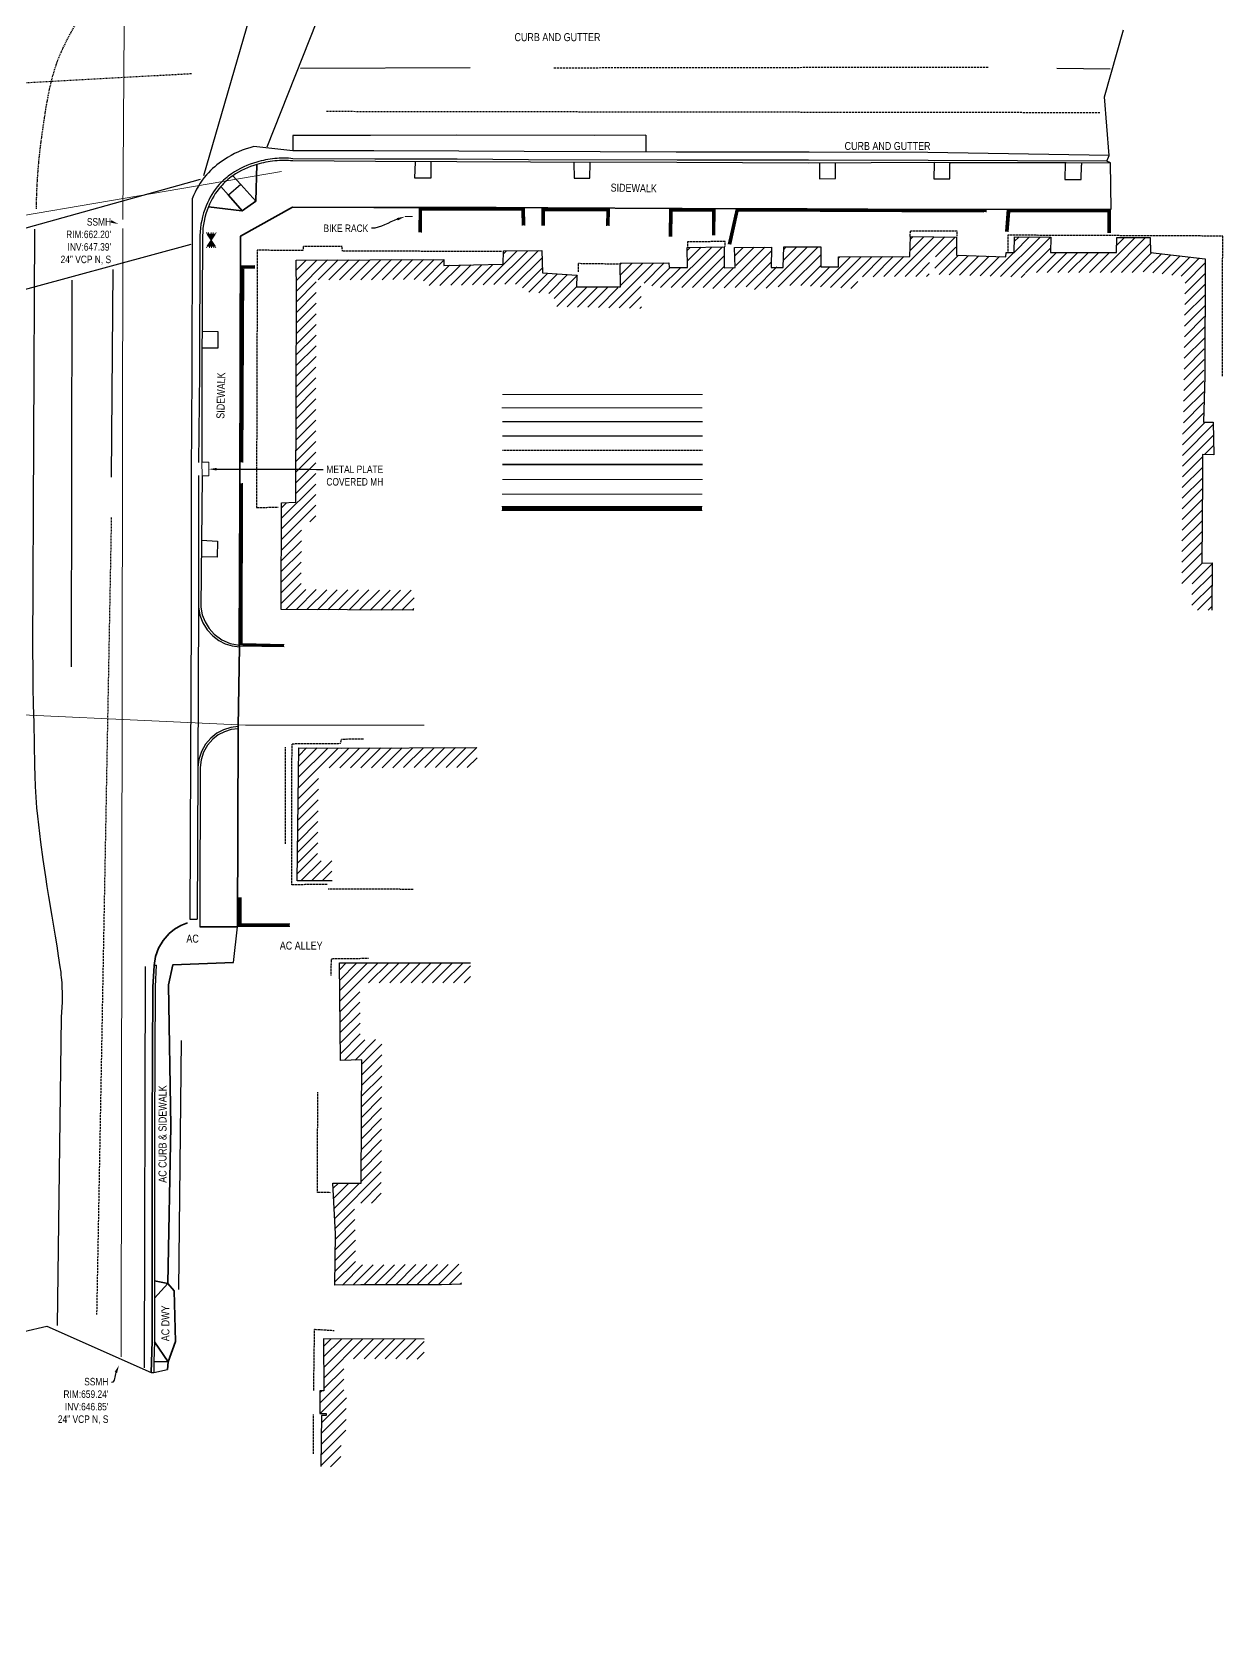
# Model space of a CAD drawing. Header units: feet. Extents: x 0 to 6439502, y 0 to 1884431.
# Drawn here: x 6439075.1 to 6439372.6, y 1883510.7 to 1883914.3 of the extents above; entities that cross this region are included whole.
import ezdxf
from ezdxf import colors
from ezdxf.entities.mleader import LeaderData, LeaderLine
from ezdxf.lldxf.tags import DXFTag
from ezdxf.math import Vec2, Vec3

# ---------------------------------------------------------------- set-up
doc = ezdxf.new("R2010")
doc.units = ezdxf.units.FT
doc.header["$MEASUREMENT"] = 0
for name, pattern in [('DASHED', [0.75, 0.5, -0.25]), ('DASHED2', [0.375, 0.25, -0.125]), ('HIDDEN2', [0.1875, 0.125, -0.0625])]:
    doc.linetypes.add(name, pattern=pattern)
doc.layers.get('0').update_dxf_attribs({"color": 253})
for name, color, linetype, lineweight in [('V-DETL-PATT-BLDG-', 253, 'Continuous', 13), ('VF-BLDG-LINE-', 253, 'Continuous', 25), ('VF-BLDG-OVHD-LINE-', 253, 'DASHED2', 25), ('VF-COMM-OVHD-LINE-', 253, 'OVERHEADCOMM', 15), ('VF-ELEC-OVHD-LINE-', 253, 'OVERHEADELECTRIC', 15), ('VF-ELEC-VALT-LINE-', 253, 'Continuous', 13), ('VF-FENC-LINE-', 253, 'FENCE', 25), ('VF-PVMT-EDGE-LINE-', 253, 'EDGEOFPAVEMENT', 35), ('VF-ROAD-DRIV-LINE-', 253, 'Continuous', 35), ('VF-ROAD-STRP-WHIT-DASH-LINE-', 253, 'DASHED', 25), ('VF-ROAD-STRP-WHIT-LINE-', 253, 'Continuous', 25), ('VF-ROAD-STRP-YELO-DASH-LINE-', 253, 'DASHED', 25), ('VF-ROAD-STRP-YELO-LINE-', 253, 'Continuous', 25), ('VF-SSWR-GEOP-LINE-QLB-', 253, 'SEWER', 15), ('VF-STRM-GEOP-LINE-QLB-', 253, 'STORMDRAIN', 15), ('VF-TOPO-CONC-EDGE-LINE-', 253, 'Continuous', 25), ('VF-TOPO-CONC-GTFL-LINE-', 253, 'Continuous', 25), ('VF-TOPO-CONC-LIPG-LINE-', 253, 'Continuous', 25), ('VF-TOPO-CONC-TBCB-LINE-', 253, 'Continuous', 25), ('VF-TOPO-CONC-TBWK-LINE-', 253, 'Continuous', 35), ('VF-TOPO-CONC-WALL-LINE-', 253, 'Continuous', 9), ('VF-TOPO-TEXT-', 253, 'Continuous', 25), ('VN-ELEC-TSIG-', 253, 'Continuous', 13), ('VN-SITE-BNCH-', 253, 'Continuous', 13)]:
    doc.layers.add(name, color=color, linetype=linetype, lineweight=lineweight)
doc.layers.add('VF-TINN-DSRF-BNDY-', color=253, linetype='Continuous', lineweight=25, plot=False)
doc.styles.add('NCS1-Anno', font='arial.ttf', dxfattribs={"width": 0.8, "height": 0.1})
doc.styles.get("Standard").update_dxf_attribs({"font": 'arial.ttf'})
tags = doc.linetypes.add('EDGEOFPAVEMENT', pattern='A,1,-0.03,["EP",Standard,S=0.08,R=0,X=0,Y=-0.04],-0.16,1', length=2.19).pattern_tags.tags
tags[6] = DXFTag(74, 10)
tags = doc.linetypes.add('FENCE', pattern='A,0.5,-0.03,["X",Standard,S=0.08,R=0,X=0,Y=-0.04],-0.08,0.5', length=1.11).pattern_tags.tags
tags[6] = DXFTag(74, 10)
tags = doc.linetypes.add('OVERHEADCOMM', pattern='A,1,-0.03,["OC",Standard,S=0.08,R=0,X=0,Y=-0.04],-0.16,1', length=2.19).pattern_tags.tags
tags[6] = DXFTag(74, 10)
tags = doc.linetypes.add('OVERHEADELECTRIC', pattern='A,1,-0.03,["OE",Standard,S=0.08,R=0,X=0,Y=-0.04],-0.16,1', length=2.19).pattern_tags.tags
tags[6] = DXFTag(74, 10)
tags = doc.linetypes.add('SEWER', pattern='A,1,-0.03,["SS",Standard,S=0.08,R=0,X=0,Y=-0.04],-0.16,1', length=2.19).pattern_tags.tags
tags[6] = DXFTag(74, 10)
tags = doc.linetypes.add('STORMDRAIN', pattern='A,1,-0.03,["SD",Standard,S=0.08,R=0,X=0,Y=-0.04],-0.16,1', length=2.19).pattern_tags.tags
tags[6] = DXFTag(74, 10)
pattern_1 = [(45, (0, 0), (-1.3258252147, 1.3258252147), [])]

# ---------------------------------------------------------------- blocks, each defined once
blk = doc.blocks.new('Traffic Signal')
at = {"color": 0}
for p, q in [((-0.05, 0.081), (-0.059, 0.096)), ((-0.05, 0.075), (0.05, 0.075)), ((0, 0), (-0.05, 0.075)), ((-0.033, 0.081), (-0.033, 0.096)), ((-0.003, 0.081), (-0.003, 0.096)), ((0.05, 0.075), (0, 0)), ((0.023, 0.081), (0.023, 0.096)), ((0.052, 0.079), (0.061, 0.096))]:
    blk.add_line(p, q, dxfattribs=at)
blk.add_solid([(0, 0), (0.05, 0.075), (-0.05, 0.075), (0.05, 0.075)], dxfattribs=at)
blk = doc.blocks.new('206-Whitsett.dxf building')
at = {"layer": 'VF-BLDG-LINE-'}
blk.add_lwpolyline([(6439150.03, 1883702.33), (6439141.33, 1883702.29), (6439141.73, 1883735.51), (6439152.45, 1883735.46), (6439186.26, 1883735.61)], dxfattribs=at)

msp = doc.modelspace()

# ---------------------------------------------------------------- hatches: boundary and pattern name
at = {"layer": 'V-DETL-PATT-BLDG-'}
h = msp.add_hatch(dxfattribs=at)
h.set_pattern_fill('ANSI31', color=256, scale=15)
h.set_pattern_definition(pattern_1)
h.paths.add_polyline_path([(6439170.5, 1883769.89), (6439170.53, 1883774.89), (6439142.33, 1883775.07), (6439142.39, 1883791.93), (6439145.94, 1883792.09), (6439146.06, 1883852.42), (6439172.91, 1883852.54), (6439172.88, 1883850.98), (6439197.64, 1883851.42), (6439197.68, 1883849.52), (6439205.77, 1883848.97), (6439205.23, 1883845.81), (6439227.39, 1883845.31), (6439227.17, 1883851.66), (6439229.82, 1883851.66), (6439230.01, 1883850.5), (6439243.08, 1883850.55), (6439243.08, 1883850.23), (6439254.72, 1883850.76), (6439254.71, 1883849.99), (6439267.18, 1883851.3), (6439267.17, 1883851), (6439281.33, 1883850.21), (6439281.49, 1883853.23), (6439299.25, 1883853.31), (6439299.45, 1883858.21), (6439300.82, 1883858.19), (6439300.62, 1883853.84), (6439323.16, 1883853.05), (6439323.23, 1883854.21), (6439325.38, 1883854.18), (6439325.39, 1883854.29), (6439350.98, 1883854.31), (6439350.99, 1883854.69), (6439363.24, 1883853.25), (6439362.77, 1883813.96), (6439362.61, 1883813.97), (6439362.38, 1883776.57), (6439364.97, 1883776.64), (6439364.92, 1883769.94), (6439369.92, 1883769.9), (6439370.01, 1883781.76), (6439367.42, 1883781.7), (6439367.58, 1883808.8), (6439370.41, 1883808.7), (6439370.27, 1883816.88), (6439367.8, 1883816.9), (6439368.29, 1883857.69), (6439354.59, 1883859.3), (6439354.54, 1883863.01), (6439346.21, 1883863.01), (6439346.11, 1883859.31), (6439329.62, 1883859.3), (6439329.68, 1883863.1), (6439320.56, 1883863.24), (6439320.48, 1883859.25), (6439318.5, 1883859.27), (6439318.44, 1883858.22), (6439305.85, 1883858.66), (6439306.06, 1883863.13), (6439294.64, 1883863.26), (6439294.44, 1883858.29), (6439276.74, 1883858.21), (6439276.6, 1883855.48), (6439272.18, 1883855.73), (6439272.18, 1883860.72), (6439262.93, 1883860.71), (6439262.77, 1883855.87), (6439259.81, 1883855.56), (6439259.9, 1883860.62), (6439250.65, 1883860.56), (6439250.97, 1883855.59), (6439248.07, 1883855.46), (6439248.07, 1883860.71), (6439238.76, 1883860.54), (6439239.07, 1883855.53), (6439234.26, 1883855.52), (6439234.08, 1883856.67), (6439222, 1883856.65), (6439222.21, 1883850.43), (6439211.13, 1883850.68), (6439211.63, 1883853.59), (6439202.59, 1883854.2), (6439202.48, 1883859.77), (6439192.92, 1883859.69), (6439192.84, 1883856.34), (6439177.97, 1883856.07), (6439177.99, 1883857.56), (6439141.07, 1883857.39), (6439140.95, 1883796.87), (6439137.4, 1883796.71), (6439137.32, 1883770.1)])
h = msp.add_hatch(dxfattribs=at)
h.set_pattern_fill('ANSI31', color=256, scale=15)
h.set_pattern_definition(pattern_1)
h.paths.add_polyline_path([(6439150.03, 1883702.33), (6439141.33, 1883702.29), (6439141.73, 1883735.51), (6439152.45, 1883735.46), (6439186.26, 1883735.61), (6439186.27, 1883730.61), (6439146.67, 1883730.52), (6439146.39, 1883707.31), (6439150, 1883707.33)])
h = msp.add_hatch(dxfattribs=at)
h.set_pattern_fill('ANSI31', color=256, scale=15)
h.set_pattern_definition(pattern_1)
edge = h.paths.add_edge_path()
edge.add_line((6439182.39, 1883601.48), (6439182.36, 1883606.48))
edge.add_line((6439182.36, 1883606.48), (6439155.87, 1883606.31))
edge.add_arc((6438930.5, 1883609.79), 225.4, 359.1168, 363.0492)
edge.add_line((6439155.58, 1883621.78), (6439162.32, 1883621.78))
edge.add_line((6439162.32, 1883621.78), (6439162.48, 1883662.65))
edge.add_line((6439162.48, 1883662.65), (6439157.08, 1883662.54))
edge.add_line((6439157.08, 1883662.54), (6439156.97, 1883676.78))
edge.add_line((6439156.97, 1883676.78), (6439184.66, 1883676.8))
edge.add_line((6439184.66, 1883676.8), (6439184.66, 1883681.8))
edge.add_line((6439184.66, 1883681.8), (6439151.93, 1883681.78))
edge.add_line((6439151.93, 1883681.78), (6439152.12, 1883657.43))
edge.add_line((6439152.12, 1883657.43), (6439157.46, 1883657.54))
edge.add_line((6439157.46, 1883657.54), (6439157.34, 1883626.78))
edge.add_line((6439157.34, 1883626.78), (6439150.24, 1883626.78))
edge.add_arc((6438930.5, 1883609.79), 220.4, -2.212, 4.4212, ccw=False)
edge.add_line((6439150.73, 1883601.28), (6439182.39, 1883601.48))
h = msp.add_hatch(dxfattribs=at)
h.set_pattern_fill('ANSI31', color=256, scale=15)
h.set_pattern_definition(pattern_1)
h.paths.add_polyline_path([(6439147.22, 1883555.92), (6439147.39, 1883568.7), (6439148.56, 1883568.69), (6439148.57, 1883569.16), (6439147.01, 1883569.2), (6439146.95, 1883574.87), (6439147.97, 1883574.9), (6439147.92, 1883587.87), (6439173.04, 1883587.8), (6439173.03, 1883582.8), (6439152.94, 1883582.86), (6439152.97, 1883574.06), (6439153.68, 1883574.04), (6439153.45, 1883563.68), (6439152.32, 1883563.68), (6439152.22, 1883555.85)])

# ---------------------------------------------------------------- linework, layer by layer
at = {"layer": 'VF-BLDG-LINE-'}
msp.add_line((6439192.65, 1883813.49), (6439242.65, 1883813.49), dxfattribs=at)
for points in [[(6439170.5, 1883769.89), (6439137.32, 1883770.1), (6439137.4, 1883796.71), (6439140.95, 1883796.87), (6439141.18, 1883849.12), (6439141.07, 1883857.39), (6439177.99, 1883857.56), (6439177.97, 1883856.07), (6439192.84, 1883856.34), (6439192.92, 1883859.69), (6439202.48, 1883859.77), (6439202.59, 1883854.2), (6439211.18, 1883853.62), (6439211.13, 1883850.68), (6439222.13, 1883850.68), (6439222, 1883856.65), (6439234.23, 1883856.67), (6439234.26, 1883855.52), (6439238.83, 1883855.52), (6439238.76, 1883860.54), (6439248.07, 1883860.71), (6439248.07, 1883855.46), (6439250.76, 1883855.51), (6439250.65, 1883860.56), (6439259.9, 1883860.62), (6439259.81, 1883855.56), (6439262.78, 1883855.56), (6439262.93, 1883860.71), (6439272.18, 1883860.72), (6439272.18, 1883855.73), (6439276.61, 1883855.68), (6439276.61, 1883858.2), (6439294.44, 1883858.29), (6439294.64, 1883863.26), (6439306.06, 1883863.13), (6439306.06, 1883858.6), (6439318.44, 1883858.22), (6439318.5, 1883859.27), (6439320.48, 1883859.25), (6439320.56, 1883863.24), (6439329.68, 1883863.1), (6439329.62, 1883859.3), (6439346.11, 1883859.31), (6439346.21, 1883863.01), (6439354.54, 1883863.01), (6439354.59, 1883859.3), (6439368.29, 1883857.69), (6439368.2, 1883828.4), (6439367.8, 1883816.9), (6439370.27, 1883816.88), (6439370.41, 1883808.7), (6439367.58, 1883808.8), (6439367.62, 1883802.78), (6439367.42, 1883781.7), (6439370.01, 1883781.76), (6439369.92, 1883769.9)], [(6439182.39, 1883601.48), (6439177.39, 1883601.37), (6439157.19, 1883601.34), (6439150.73, 1883601.28), (6439150.86, 1883614.05), (6439150.24, 1883626.78), (6439157.34, 1883626.78), (6439157.46, 1883657.54), (6439152.12, 1883657.43), (6439151.93, 1883681.78), (6439184.66, 1883681.8)], [(6439173.04, 1883587.8), (6439147.92, 1883587.87), (6439147.97, 1883574.9), (6439146.95, 1883574.87), (6439147.01, 1883569.2), (6439148.57, 1883569.16), (6439148.56, 1883568.69), (6439147.39, 1883568.7), (6439147.22, 1883555.92)]]:
    msp.add_lwpolyline(points, dxfattribs=at)
at = {"layer": 'VF-BLDG-OVHD-LINE-'}
for p, q in [((6439192.65, 1883809.89), (6439242.65, 1883809.89)), ((6439138.43, 1883711.52), (6439138.44, 1883735.66)), ((6439149.09, 1883700.31), (6439170.37, 1883700.24)), ((6439145.33, 1883568.92), (6439145.28, 1883559.1))]:
    msp.add_line(p, q, dxfattribs=at)
for points in [[(6439306.27, 1883863.39), (6439306.27, 1883864.65), (6439294.49, 1883864.65), (6439294.46, 1883863.16)], [(6439192.41, 1883859.53), (6439152.64, 1883859.63), (6439152.54, 1883860.76), (6439142.8, 1883860.83), (6439142.76, 1883859.75), (6439131.34, 1883859.86), (6439131.14, 1883795.57), (6439136.53, 1883795.66)], [(6439248.31, 1883860.8), (6439248.32, 1883862.04), (6439238.89, 1883861.93), (6439238.91, 1883860.73)], [(6439372.58, 1883828.36), (6439372.63, 1883863.39), (6439318.91, 1883863.61), (6439318.96, 1883859.31)], [(6439211.66, 1883854.45), (6439211.64, 1883856.59), (6439221.73, 1883856.45)], [(6439148.83, 1883701.4), (6439139.96, 1883701.3), (6439140.03, 1883736.56), (6439152.15, 1883736.65), (6439152.43, 1883737.71), (6439158.02, 1883737.8)], [(6439149.82, 1883678.67), (6439149.87, 1883682.84), (6439159.15, 1883682.95)], [(6439149.64, 1883624.37), (6439146.4, 1883624.45), (6439146.46, 1883649.51)], [(6439150.54, 1883589.87), (6439145.58, 1883590.17), (6439145.37, 1883574.81)]]:
    msp.add_lwpolyline(points, dxfattribs=at)
at = {"layer": 'VF-COMM-OVHD-LINE-', "ltscale": 0.6}
msp.add_line((6439192.5, 1883820.5), (6439242.5, 1883820.5), dxfattribs=at)
at = {"layer": 'VF-ELEC-OVHD-LINE-', "ltscale": 0.6}
msp.add_line((6439192.65, 1883823.84), (6439242.65, 1883823.84), dxfattribs=at)
at = {"layer": 'VF-ELEC-OVHD-LINE-', "ltscale": 0.6, "flags": 128}
for points in [[(6439025.96, 1883860.5), (6439137.36, 1883879.56)], [(6439049.12, 1883744.88), (6439128.38, 1883741.22), (6439173.03, 1883741.22)]]:
    msp.add_lwpolyline(points, dxfattribs=at)
at = {"layer": 'VF-ELEC-VALT-LINE-'}
msp.add_lwpolyline([(6439117.48, 1883806.89), (6439119.22, 1883806.88), (6439119.22, 1883803.46), (6439117.54, 1883803.47), (6439117.48, 1883806.89)], close=True, dxfattribs=at)
at = {"layer": 'VF-FENC-LINE-', "ltscale": 0.6}
for p, q in [((6439192.65, 1883817.09), (6439242.65, 1883817.09)), ((6439112.34, 1883662.36), (6439111.68, 1883600.18))]:
    msp.add_line(p, q, dxfattribs=at)
at = {"layer": 'VF-PVMT-EDGE-LINE-'}
msp.add_line((6439192.65, 1883806.29), (6439242.65, 1883806.29), dxfattribs=at)
for points in [[(6439105.58, 1883681.16), (6439105.92, 1883683.37), (6439106.67, 1883685.49), (6439107.81, 1883687.42), (6439109.29, 1883689.11), (6439110.69, 1883690.24), (6439112.24, 1883691.15), (6439113.91, 1883691.81)], [(6439106.11, 1883681.25), (6439105.58, 1883681.16), (6439105.24, 1883675.74), (6439105.06, 1883640.78), (6439105.05, 1883597.96), (6439105.04, 1883587.28), (6439104.89, 1883582.04), (6439104.85, 1883579.45)], [(6439125.39, 1883681.91), (6439110.26, 1883681.32), (6439109.19, 1883676.32), (6439109.74, 1883640.99), (6439108.98, 1883601.65), (6439110.59, 1883599.85), (6439110.87, 1883587.19), (6439109.04, 1883582.13), (6439108.92, 1883580.15)]]:
    msp.add_lwpolyline(points, dxfattribs=at)
at = {"layer": 'VF-ROAD-DRIV-LINE-'}
for p, q in [((6439130.95, 1883872.11), (6439127.2, 1883876.24)), ((6439127.56, 1883869.7), (6439124.14, 1883873.59))]:
    msp.add_line(p, q, dxfattribs=at)
for points in [[(6439131.27, 1883881.28), (6439130.95, 1883872.11), (6439127.56, 1883869.7), (6439127.45, 1883869.71), (6439119.12, 1883870.69)], [(6439105.64, 1883602.36), (6439108.98, 1883601.65), (6439105.66, 1883598.03)], [(6439105.64, 1883587.12), (6439109.04, 1883582.13), (6439105.51, 1883582.17)]]:
    msp.add_lwpolyline(points, dxfattribs=at)
at = {"layer": 'VF-ROAD-STRP-WHIT-DASH-LINE-'}
for p, q in [((6439314, 1883905.55), (6439205.3, 1883905.37)), ((6439051.47, 1883900.52), (6439114.87, 1883904.01)), ((6439341.9, 1883894.2), (6439148.47, 1883894.49)), ((6439094.86, 1883793.07), (6439091.19, 1883593.97))]:
    msp.add_line(p, q, dxfattribs=at)
at = {"layer": 'VF-ROAD-STRP-WHIT-LINE-', "ltscale": 0.6}
for p, q in [((6439118.02, 1883878.49), (6439132.02, 1883926.76)), ((6439147.89, 1883921.37), (6439133.77, 1883885.64)), ((6439184.56, 1883905.44), (6439142.11, 1883905.25)), ((6439331.14, 1883905.37), (6439344.52, 1883905.19)), ((6439049.83, 1883858.87), (6439117.16, 1883877.61)), ((6439052.62, 1883844.52), (6439114.83, 1883861.34)), ((6439084.96, 1883852.39), (6439084.84, 1883755.75)), ((6439095.21, 1883855.06), (6439094.86, 1883803.19)), ((6439103.14, 1883580.63), (6439103.44, 1883680.88))]:
    msp.add_line(p, q, dxfattribs=at)
at = {"layer": 'VF-ROAD-STRP-YELO-DASH-LINE-', "ltscale": 0.6, "flags": 128}
msp.add_lwpolyline([(6439076.15, 1883870.21), (6439076.19, 1883872.58), (6439076.28, 1883874.94), (6439076.4, 1883877.31), (6439076.56, 1883879.67), (6439076.76, 1883882.03), (6439077, 1883884.38), (6439077.29, 1883886.73), (6439077.61, 1883889.07), (6439078.3, 1883893.77), (6439078.67, 1883896.11), (6439078.88, 1883897.28), (6439079.1, 1883898.45), (6439079.33, 1883899.61), (6439079.58, 1883900.77), (6439079.86, 1883901.92), (6439080.15, 1883903.07), (6439080.47, 1883904.2), (6439080.82, 1883905.33), (6439081.2, 1883906.45), (6439081.61, 1883907.56), (6439081.9, 1883908.29), (6439082.21, 1883909.02), (6439082.86, 1883910.46), (6439083.55, 1883911.88), (6439084.27, 1883913.29), (6439085.03, 1883914.68), (6439085.8, 1883916.06), (6439087.38, 1883918.8), (6439088.37, 1883920.47), (6439089.38, 1883922.13), (6439090.42, 1883923.77), (6439091.49, 1883925.4), (6439092.58, 1883927), (6439093.71, 1883928.59), (6439094.86, 1883930.15), (6439096.05, 1883931.69), (6439097.09, 1883933), (6439098.17, 1883934.28), (6439099.27, 1883935.55), (6439100.39, 1883936.8), (6439101.53, 1883938.03), (6439102.69, 1883939.24), (6439103.88, 1883940.44), (6439105.08, 1883941.61), (6439106.3, 1883942.77), (6439107.53, 1883943.91), (6439108.78, 1883945.03), (6439110.05, 1883946.14), (6439111.33, 1883947.22), (6439112.62, 1883948.29), (6439113.93, 1883949.35), (6439115.25, 1883950.39), (6439116.9, 1883951.65), (6439118.58, 1883952.89), (6439120.29, 1883954.11), (6439122.01, 1883955.29), (6439123.76, 1883956.44), (6439125.52, 1883957.57), (6439127.31, 1883958.66), (6439129.11, 1883959.73), (6439130.94, 1883960.76), (6439132.78, 1883961.76), (6439134.63, 1883962.73), (6439136.5, 1883963.67), (6439138.39, 1883964.58), (6439140.29, 1883965.45), (6439142.2, 1883966.29), (6439144.13, 1883967.09)], dxfattribs=at)
at = {"layer": 'VF-ROAD-STRP-YELO-LINE-', "ltscale": 0.6, "flags": 128}
msp.add_lwpolyline([(6439075.68, 1883865.13), (6439075.19, 1883759.81), (6439075.23, 1883755.3), (6439075.29, 1883750.78), (6439075.37, 1883746.27), (6439075.47, 1883741.75), (6439075.67, 1883731.15), (6439075.74, 1883728.51), (6439075.84, 1883725.86), (6439075.99, 1883723.21), (6439076.08, 1883721.89), (6439076.19, 1883720.57), (6439076.39, 1883718.41), (6439076.63, 1883716.25), (6439076.89, 1883714.09), (6439077.17, 1883711.93), (6439077.78, 1883707.62), (6439078.41, 1883703.32), (6439078.78, 1883700.84), (6439079.17, 1883698.37), (6439079.99, 1883693.43), (6439080.81, 1883688.49), (6439081.21, 1883686.02), (6439081.59, 1883683.55), (6439082.01, 1883680.84), (6439082.21, 1883679.48), (6439082.29, 1883678.8), (6439082.36, 1883678.12), (6439082.46, 1883676.89), (6439082.53, 1883675.66), (6439082.56, 1883674.43), (6439082.57, 1883673.19), (6439082.55, 1883671.96), (6439082.5, 1883670.72), (6439082.42, 1883669.49), (6439082.31, 1883668.26), (6439081.3, 1883591.17)], dxfattribs=at)
at = {"layer": 'VF-SSWR-GEOP-LINE-QLB-', "ltscale": 0.6}
msp.add_line((6439192.63, 1883802.61), (6439242.63, 1883802.61), dxfattribs=at)
at = {"layer": 'VF-SSWR-GEOP-LINE-QLB-'}
for points in [[(6439097.77, 1883867.52), (6439098.94, 1884036.59)], [(6439097.29, 1883583.37), (6439097.77, 1883865.3)]]:
    msp.add_lwpolyline(points, dxfattribs=at)
at = {"layer": 'VF-STRM-GEOP-LINE-QLB-', "ltscale": 0.6}
msp.add_line((6439192.54, 1883798.9), (6439242.54, 1883798.9), dxfattribs=at)
at = {"layer": 'VF-TINN-DSRF-BNDY-'}
msp.add_lwpolyline([(6439049.92, 1883584.38), (6439078.73, 1883591.04), (6439104.85, 1883579.45), (6439105.5, 1883579.45), (6439108.92, 1883580.15), (6439109.04, 1883582.13), (6439110.87, 1883587.19), (6439110.59, 1883599.85), (6439108.98, 1883601.65), (6439109.74, 1883640.99), (6439109.19, 1883676.32), (6439110.26, 1883681.32), (6439125.39, 1883681.91), (6439126.38, 1883690.76), (6439126.57, 1883740.29), (6439126.57, 1883740.85), (6439126.93, 1883760.79), (6439126.97, 1883798.45), (6439127.11, 1883834.9), (6439127.17, 1883863.38), (6439140.17, 1883870.64), (6439160.5, 1883870.5), (6439191.02, 1883870.5), (6439203.98, 1883870.41), (6439237.55, 1883870.32), (6439268.8, 1883870.19), (6439299.07, 1883870.07), (6439344.72, 1883870.1), (6439344.61, 1883881.66), (6439343.64, 1883882.15), (6439344.26, 1883883.5), (6439343.13, 1883898.2), (6439347.83, 1883914.96)], dxfattribs=at)
at = {"layer": 'VF-TOPO-CONC-EDGE-LINE-'}
for p, q in [((6439333.25, 1883881.18), (6439333.25, 1883881.18)), ((6439337.37, 1883881.61), (6439337.36, 1883881.11)), ((6439130.95, 1883872.11), (6439127.2, 1883876.24))]:
    msp.add_line(p, q, dxfattribs=at)
for points in [[(6439228.49, 1883888.62), (6439215.74, 1883888.52), (6439181.22, 1883888.64), (6439159.65, 1883888.56), (6439140.21, 1883888.52), (6439140.27, 1883884.7)], [(6439228.49, 1883888.62), (6439228.46, 1883884.39)], [(6439170.78, 1883881.87), (6439170.66, 1883877.98), (6439174.77, 1883877.94), (6439174.78, 1883881.83)], [(6439210.47, 1883881.67), (6439210.51, 1883877.85), (6439214.5, 1883877.84), (6439214.52, 1883881.69)], [(6439271.87, 1883881.56), (6439271.86, 1883877.68), (6439275.86, 1883877.8), (6439275.87, 1883881.57)], [(6439300.48, 1883881.57), (6439300.4, 1883877.66), (6439304.44, 1883877.72), (6439304.47, 1883881.56)], [(6439333.27, 1883881.66), (6439333.14, 1883877.57), (6439337.26, 1883877.51), (6439337.36, 1883881.11)], [(6439125.22, 1883878.47), (6439127.2, 1883876.24), (6439124.14, 1883873.59), (6439122.21, 1883875.77)], [(6439117.67, 1883835.49), (6439121.57, 1883835.45), (6439121.54, 1883839.44), (6439117.68, 1883839.57)], [(6439116.68, 1883770.74), (6439117.02, 1883768.7), (6439117.74, 1883766.76), (6439118.83, 1883765), (6439120.23, 1883763.48), (6439121.71, 1883762.38), (6439123.35, 1883761.55), (6439125.11, 1883761.02), (6439126.93, 1883760.79)], [(6439126.57, 1883740.85), (6439124.7, 1883740.61), (6439122.9, 1883740.04), (6439121.23, 1883739.15), (6439119.75, 1883737.98), (6439118.4, 1883736.41), (6439117.39, 1883734.6), (6439116.75, 1883732.63), (6439116.51, 1883730.57)]]:
    msp.add_lwpolyline(points, dxfattribs=at)
msp.add_polyline3d([(6439117.39, 1883787.42, 660.89), (6439121.42, 1883787.19, 660.95), (6439121.34, 1883783.14, 660.97), (6439117.36, 1883783.28, 660.88)], dxfattribs=at)
msp.add_point((6439304.54, 1883881.71), dxfattribs=at)
at = {"layer": 'VF-TOPO-CONC-GTFL-LINE-'}
for points in [[(6439343.64, 1883882.15), (6439299.06, 1883882.27), (6439269.09, 1883882.33), (6439236.28, 1883882.4), (6439199.14, 1883882.45), (6439181.27, 1883882.58), (6439160.76, 1883882.62), (6439140.27, 1883882.73), (6439139.71, 1883882.78), (6439139.14, 1883882.82), (6439138.57, 1883882.84), (6439138, 1883882.85), (6439137.43, 1883882.84), (6439136.85, 1883882.82), (6439136.28, 1883882.79), (6439135.71, 1883882.74), (6439135.14, 1883882.68), (6439134.57, 1883882.61), (6439134, 1883882.52), (6439133.44, 1883882.42), (6439132.88, 1883882.3), (6439132.32, 1883882.17), (6439131.77, 1883882.03), (6439131.23, 1883881.88), (6439130.4, 1883881.62), (6439129.58, 1883881.33), (6439128.76, 1883881.02), (6439127.96, 1883880.67), (6439127.18, 1883880.3), (6439126.41, 1883879.89), (6439125.67, 1883879.45), (6439124.94, 1883878.97), (6439124.1, 1883878.36), (6439123.7, 1883878.04), (6439123.3, 1883877.71), (6439122.9, 1883877.36), (6439122.53, 1883877.01), (6439122.16, 1883876.65), (6439121.8, 1883876.27), (6439121.3, 1883875.68), (6439120.82, 1883875.06), (6439120.38, 1883874.42), (6439119.96, 1883873.76), (6439119.57, 1883873.08), (6439119.21, 1883872.38), (6439118.87, 1883871.67), (6439118.56, 1883870.96), (6439118.22, 1883870.07), (6439117.92, 1883869.16), (6439117.66, 1883868.24), (6439117.45, 1883867.3), (6439117.28, 1883866.36), (6439117.15, 1883865.4), (6439117.07, 1883864.45), (6439117.03, 1883863.5), (6439116.93, 1883829.28), (6439116.68, 1883806.85)], [(6439116.67, 1883803.53), (6439116.68, 1883770.74), (6439116.51, 1883730.57), (6439116.3, 1883692.69)]]:
    msp.add_lwpolyline(points, dxfattribs=at)
at = {"layer": 'VF-TOPO-CONC-LIPG-LINE-'}
msp.add_lwpolyline([(6439344.26, 1883883.5), (6439298.97, 1883884.26), (6439269.25, 1883884.34), (6439236.05, 1883884.35), (6439198.06, 1883884.56), (6439181.69, 1883884.62), (6439160.5, 1883884.66), (6439140.27, 1883884.7), (6439130.51, 1883885.75), (6439129.52, 1883885.48), (6439128.54, 1883885.17), (6439127.58, 1883884.82), (6439126.62, 1883884.42), (6439125.69, 1883883.99), (6439124.78, 1883883.51), (6439123.89, 1883883), (6439123.03, 1883882.45), (6439122.43, 1883882.04), (6439121.85, 1883881.62), (6439121.27, 1883881.18), (6439120.71, 1883880.72), (6439120.17, 1883880.24), (6439119.65, 1883879.75), (6439119.14, 1883879.23), (6439118.66, 1883878.7), (6439118.1, 1883878.03), (6439117.58, 1883877.33), (6439117.08, 1883876.61), (6439116.62, 1883875.87), (6439116.18, 1883875.11), (6439115.79, 1883874.34), (6439115.42, 1883873.54), (6439115.1, 1883872.74), (6439115.1, 1883863.67), (6439115, 1883828.86), (6439114.82, 1883803.9), (6439114.82, 1883767.3), (6439114.62, 1883732.8), (6439114.46, 1883692.72), (6439116.3, 1883692.69)], dxfattribs=at)
at = {"layer": 'VF-TOPO-CONC-TBCB-LINE-'}
for points in [[(6439344.61, 1883881.66), (6439337.49, 1883881.6), (6439333.48, 1883881.66), (6439304.54, 1883881.71), (6439300.49, 1883881.77), (6439269.02, 1883881.62), (6439236.21, 1883881.78), (6439199.62, 1883881.85), (6439181.23, 1883881.96), (6439160.9, 1883882.02), (6439140.25, 1883882.16), (6439139.69, 1883882.21), (6439139.13, 1883882.24), (6439138.56, 1883882.26), (6439137.99, 1883882.27), (6439137.42, 1883882.26), (6439136.86, 1883882.24), (6439136.29, 1883882.2), (6439135.72, 1883882.16), (6439135.15, 1883882.09), (6439134.59, 1883882.02), (6439134.03, 1883881.93), (6439133.47, 1883881.83), (6439132.91, 1883881.71), (6439132.36, 1883881.58), (6439131.81, 1883881.44), (6439131.27, 1883881.28), (6439130.47, 1883881.03), (6439129.68, 1883880.76), (6439128.9, 1883880.45), (6439128.12, 1883880.12), (6439127.37, 1883879.76), (6439126.63, 1883879.37), (6439125.91, 1883878.94), (6439125.22, 1883878.47), (6439124.81, 1883878.17), (6439124.41, 1883877.86), (6439124.02, 1883877.54), (6439123.64, 1883877.21), (6439123.27, 1883876.86), (6439122.9, 1883876.51), (6439122.55, 1883876.14), (6439122.21, 1883875.77), (6439121.74, 1883875.2), (6439121.28, 1883874.6), (6439120.86, 1883873.99), (6439120.46, 1883873.35), (6439120.09, 1883872.71), (6439119.74, 1883872.04), (6439119.42, 1883871.37), (6439119.12, 1883870.69), (6439118.79, 1883869.83), (6439118.5, 1883868.95), (6439118.26, 1883868.06), (6439118.06, 1883867.16), (6439117.9, 1883866.25), (6439117.78, 1883865.33), (6439117.71, 1883864.41), (6439117.68, 1883863.49), (6439117.51, 1883829.26), (6439117.48, 1883806.89)], [(6439117.54, 1883803.47), (6439117.24, 1883770.68), (6439117.6, 1883768.78), (6439118.3, 1883766.98), (6439119.31, 1883765.34), (6439120.6, 1883763.91), (6439122.45, 1883762.54), (6439124.55, 1883761.6), (6439126.8, 1883761.14)], [(6439126.57, 1883740.29), (6439124.83, 1883740.07), (6439123.16, 1883739.55), (6439121.61, 1883738.74), (6439120.22, 1883737.67), (6439118.91, 1883736.17), (6439117.92, 1883734.45), (6439117.29, 1883732.56), (6439117.06, 1883730.59), (6439116.98, 1883694.56), (6439116.97, 1883690.78)], [(6439106.11, 1883681.25), (6439105.85, 1883675.89), (6439105.69, 1883640.76), (6439105.64, 1883602.36), (6439105.66, 1883598.03), (6439105.64, 1883587.12), (6439105.51, 1883582.17), (6439105.5, 1883579.45)]]:
    msp.add_lwpolyline(points, dxfattribs=at)
at = {"layer": 'VF-TOPO-CONC-TBWK-LINE-'}
msp.add_lwpolyline([(6439344.72, 1883870.1), (6439299.07, 1883870.07), (6439268.8, 1883870.19), (6439237.55, 1883870.32), (6439203.98, 1883870.41), (6439191.02, 1883870.5), (6439160.5, 1883870.5), (6439140.17, 1883870.64), (6439127.17, 1883863.38), (6439127.11, 1883834.9), (6439126.97, 1883798.45), (6439126.8, 1883761.14), (6439126.93, 1883760.79), (6439126.57, 1883740.85), (6439126.57, 1883740.29), (6439126.38, 1883690.76), (6439116.97, 1883690.78)], dxfattribs=at)
at = {"layer": 'VF-TOPO-CONC-WALL-LINE-', "ltscale": 0.6}
for p, q in [((6439192.5, 1883795.79), (6439242.5, 1883795.79)), ((6439192.5, 1883794.79), (6439242.5, 1883794.79))]:
    msp.add_line(p, q, dxfattribs=at)
at = {"layer": 'VF-TOPO-CONC-WALL-LINE-'}
for points in [[(6439171.7, 1883864.33), (6439171.77, 1883870.53), (6439198.14, 1883870.42), (6439198.21, 1883866.07)], [(6439172.36, 1883864.32), (6439172.42, 1883869.87), (6439197.49, 1883869.76), (6439197.55, 1883866.06)], [(6439202.47, 1883866.03), (6439202.47, 1883870.41), (6439219.38, 1883870.34), (6439219.27, 1883865.96)], [(6439203.13, 1883866.03), (6439203.13, 1883869.74), (6439218.7, 1883869.68), (6439218.61, 1883865.97)], [(6439234.3, 1883863.28), (6439234.4, 1883870.23), (6439245.8, 1883870.25), (6439245.74, 1883863.61)], [(6439234.96, 1883863.27), (6439235.05, 1883869.57), (6439245.13, 1883869.59), (6439245.08, 1883863.61)], [(6439249.03, 1883861.41), (6439251.02, 1883870.24), (6439313.55, 1883870.05), (6439313.55, 1883869.4)], [(6439249.67, 1883861.26), (6439251.55, 1883869.58), (6439312.89, 1883869.39), (6439312.89, 1883869.39)], [(6439318.35, 1883864.51), (6439318.78, 1883870.07), (6439344.59, 1883870.08), (6439344.59, 1883864.17)], [(6439319.01, 1883864.46), (6439319.39, 1883869.41), (6439343.93, 1883869.42), (6439343.93, 1883864.17)], [(6439127.09, 1883806.82), (6439127.29, 1883855.97), (6439130.75, 1883856)], [(6439127.75, 1883806.82), (6439127.95, 1883855.31), (6439130.75, 1883855.34)], [(6439138.03, 1883760.72), (6439126.89, 1883760.95), (6439127, 1883801.64)], [(6439138.05, 1883761.38), (6439127.56, 1883761.6), (6439127.66, 1883801.64)], [(6439139.45, 1883690.88), (6439126.67, 1883690.91), (6439126.65, 1883698.14)], [(6439139.45, 1883691.54), (6439127.33, 1883691.57), (6439127.31, 1883698.14)]]:
    msp.add_lwpolyline(points, dxfattribs=at)
at = {"layer": 'VF-TOPO-CONC-WALL-LINE-', "linetype": 'HIDDEN2', "flags": 128}
for points, const_width in [([(6439172.03, 1883864.32), (6439172.09, 1883870.2), (6439197.81, 1883870.09), (6439197.88, 1883866.07)], 0.5), ([(6439202.8, 1883866.03), (6439202.8, 1883870.08), (6439219.04, 1883870.01), (6439218.94, 1883865.96)], 0.5), ([(6439234.63, 1883863.27), (6439234.73, 1883869.9), (6439245.46, 1883869.92), (6439245.41, 1883863.61)], 0.5), ([(6439249.35, 1883861.34), (6439251.28, 1883869.91), (6439313.22, 1883869.72), (6439313.22, 1883869.39)], 0.5), ([(6439318.68, 1883864.49), (6439319.09, 1883869.74), (6439344.26, 1883869.75), (6439344.26, 1883864.17)], 0.5), ([(6439127.42, 1883806.82), (6439127.62, 1883855.64), (6439130.75, 1883855.67)], 0.5), ([(6439138.04, 1883761.05), (6439127.23, 1883761.27), (6439127.33, 1883801.64)], 0.5), ([(6439192.5, 1883795.29), (6439242.5, 1883795.29)], 0.8), ([(6439139.45, 1883691.21), (6439127, 1883691.24), (6439126.98, 1883698.14)], 0.5)]:
    msp.add_lwpolyline(points, dxfattribs=dict(at, const_width=const_width))
at = {"layer": 'VN-SITE-BNCH-', "elevation": 662.57}
msp.add_lwpolyline([(6439168.27, 1883868.27), (6439170.16, 1883868.28)], dxfattribs=at)

# ---------------------------------------------------------------- block references
at = {"layer": 'VF-ELEC-OVHD-LINE-'}
msp.add_blockref('206-Whitsett.dxf building', (0, 0), dxfattribs=at)
at = {"layer": 'VN-ELEC-TSIG-', "xscale": 20, "yscale": 20}
msp.add_blockref('Traffic Signal', (6439119.85, 1883862.38), dxfattribs=at)
at = {"layer": 'VN-ELEC-TSIG-', "xscale": 20, "yscale": 20, "rotation": 180}
msp.add_blockref('Traffic Signal', (6439119.84, 1883862.39), dxfattribs=at)

# ---------------------------------------------------------------- texts
at = {"layer": 'VF-TOPO-TEXT-', "char_height": 2, "attachment_point": 1, "style": 'NCS1-Anno'}
for s, insert, width in [('CURB AND GUTTER', (6439195.63, 1883914.1), 28.0078), ('CURB AND GUTTER', (6439278.13, 1883886.9), 28.0078), ('AC', (6439113.63, 1883688.85), 3.7087), ('AC ALLEY', (6439136.98, 1883687.11), 11.143)]:
    msp.add_mtext(s, dxfattribs=dict(at, insert=insert, width=width))
for s, insert, width, rotation in [('SIDEWALK', (6439219.68, 1883876.52), 3.9885, 358.8195), ('SIDEWALK', (6439121.12, 1883817.79), 3.9885, 88.8195), ('AC CURB & SIDEWALK', (6439106.66, 1883626.85), 25.0027, 90), ('AC DWY', (6439107.38, 1883587.25), 10.1492, 90)]:
    msp.add_mtext(s, dxfattribs=dict(at, insert=insert, width=width, rotation=rotation))

# ---------------------------------------------------------------- leaders
at = {"layer": 'VF-TOPO-TEXT-'}
ml = msp.add_multileader_mtext('Standard', dxfattribs=at)
ml.set_content('BILLBOARD', color=256, style='NCS1-Anno')
ml.set_leader_properties()
ml.build(insert=Vec2(0, 0))
ml.multileader.update_dxf_attribs({"leader_type": 2, "dogleg_length": 0.1, "arrow_head_size": 2, "scale": 20})
ctx = ml.context
ctx.base_point, ctx.scale, ctx.char_height, ctx.arrow_head_size, ctx.landing_gap_size, ctx.plane_origin = Vec3(6439129.69, 1884229.91), 20, 1.875, 2, 0.8, Vec3(6439148.55, 1884238.31)
ctx.text_align_type = 2
notes = []
notes.append((ctx, [(0, (0, 0, 0), (0, 0), (1, 0), 1, [])]))
ctx.mtext.insert, ctx.mtext.alignment, ctx.mtext.flow_direction = Vec3(6439141.99, 1884230.86), 3, 5
ml = msp.add_multileader_mtext('Standard', dxfattribs=at)
ml.set_content("SDMH\\PRIM:664.23'\\PFULL OF TRASH", color=256, style='NCS1-Anno')
ml.set_leader_properties()
ml.build(insert=Vec2(0, 0))
ml.multileader.update_dxf_attribs({"leader_type": 2, "dogleg_length": 0.1, "arrow_head_size": 2, "scale": 20})
ctx = ml.context
ctx.base_point, ctx.scale, ctx.char_height, ctx.arrow_head_size, ctx.landing_gap_size, ctx.plane_origin = Vec3(6438766.9, 1883892.2, 657.98), 20, 1.875, 2, 0.8, Vec3(6438767.08, 1883901.48, 657.98)
notes.append((ctx, [(0, (1, 1, 0), (6438764.9, 1883892.2, 657.98), (1, 0), 2, [(0, [(6438770.99, 1883900.21, 657.98)], 0, [])])]))
ctx.mtext.insert, ctx.mtext.width, ctx.mtext.flow_direction = Vec3(6438767.7, 1883893.16, 657.98), 17.1654, 5
ml = msp.add_multileader_mtext('Standard', dxfattribs=at)
ml.set_content('SSMH\\PRIM:662.20\'\\PINV:647.39\'\\P24" VCP N, S', color=256, style='NCS1-Anno')
ml.set_leader_properties()
ml.build(insert=Vec2(0, 0))
ml.multileader.update_dxf_attribs({"leader_type": 2, "dogleg_length": 0.1, "arrow_head_size": 2, "scale": 20})
ctx = ml.context
ctx.base_point, ctx.scale, ctx.char_height, ctx.arrow_head_size, ctx.landing_gap_size, ctx.plane_origin = Vec3(6439081.56, 1883866.76, 659.02), 20, 1.875, 2, 0.8, Vec3(6439089.91, 1883880.33, 659.02)
ctx.text_align_type = 2
notes.append((ctx, [(1, (1, 1, 0), (6439097.61, 1883866.76, 659.02), (-1, 0), 2, [(0, [(6439096.65, 1883866.39, 659.02)], 0, [])])]))
ctx.mtext.insert, ctx.mtext.alignment, ctx.mtext.flow_direction = Vec3(6439094.81, 1883867.88, 659.02), 3, 5
ml = msp.add_multileader_mtext('Standard', dxfattribs=at)
ml.set_content('BIKE RACK', color=256, style='NCS1-Anno')
ml.set_leader_properties()
ml.build(insert=Vec2(0, 0))
ml.multileader.update_dxf_attribs({"leader_type": 2, "dogleg_length": 0.1, "arrow_head_size": 2, "scale": 20})
ctx = ml.context
ctx.base_point, ctx.scale, ctx.char_height, ctx.arrow_head_size, ctx.landing_gap_size, ctx.plane_origin = Vec3(6439147.25, 1883865.34), 20, 1.875, 2, 0.8, Vec3(6439158.85, 1883842.44)
ctx.text_align_type = 2
notes.append((ctx, [(1, (1, 1, 0), (6439161.87, 1883865.34), (-1, 0), 2, [(0, [(6439168.23, 1883868.25)], 0, [])])]))
ctx.mtext.insert, ctx.mtext.alignment, ctx.mtext.flow_direction = Vec3(6439159.07, 1883866.29), 3, 5
ml = msp.add_multileader_mtext('Standard', dxfattribs=at)
ml.set_content('METAL PLATE\\PCOVERED MH', color=256, style='NCS1-Anno')
ml.set_leader_properties()
ml.build(insert=Vec2(0, 0))
ml.multileader.update_dxf_attribs({"leader_type": 2, "dogleg_length": 0.1, "arrow_head_size": 2, "scale": 20})
ctx = ml.context
ctx.base_point, ctx.scale, ctx.char_height, ctx.arrow_head_size, ctx.landing_gap_size, ctx.plane_origin = Vec3(6439147.82, 1883805.11), 20, 1.875, 2, 0.8, Vec3(6439159.43, 1883780)
notes.append((ctx, [(0, (1, 1, 0), (6439145.82, 1883805.11), (1, 0), 2, [(0, [(6439119.21, 1883805.15)], 0, [])])]))
ctx.mtext.insert, ctx.mtext.flow_direction = Vec3(6439148.62, 1883806.06), 5
ml = msp.add_multileader_mtext('Standard', dxfattribs=at)
ml.set_content('SSMH\\PRIM:659.24\'\\PINV:646.85\'\\P24" VCP N, S', color=256, style='NCS1-Anno')
ml.set_leader_properties()
ml.build(insert=Vec2(0, 0))
ml.multileader.update_dxf_attribs({"leader_type": 2, "dogleg_length": 0.1, "arrow_head_size": 2, "scale": 20})
ctx = ml.context
ctx.base_point, ctx.scale, ctx.char_height, ctx.arrow_head_size, ctx.landing_gap_size, ctx.plane_origin = Vec3(6439080.88, 1883576.98, 659.02), 20, 1.875, 2, 0.8, Vec3(6439089.4, 1883596.23, 659.02)
ctx.text_align_type = 2
notes.append((ctx, [(1, (1, 1, 0), (6439096.94, 1883576.98, 659.02), (-1, 0), 2, [(0, [(6439096.81, 1883581.29, 659.02)], 0, [])])]))
ctx.mtext.insert, ctx.mtext.alignment, ctx.mtext.flow_direction = Vec3(6439094.14, 1883578.1, 659.02), 3, 5
for ctx, leaders in notes:
    for number, flags, end, landing, length, lines in leaders:
        leader = LeaderData()
        leader.index, (leader.has_last_leader_line, leader.has_dogleg_vector, leader.attachment_direction) = number, flags
        leader.last_leader_point, leader.dogleg_vector, leader.dogleg_length = Vec3(end), Vec3(landing), length
        for number, points, colour, breaks in lines:
            line = LeaderLine()
            line.index, line.vertices, line.color, line.breaks = number, Vec3.list(points), colors.encode_raw_color(colour), breaks
            leader.lines.append(line)
        ctx.leaders.append(leader)

doc.saveas('drawing.dxf')
